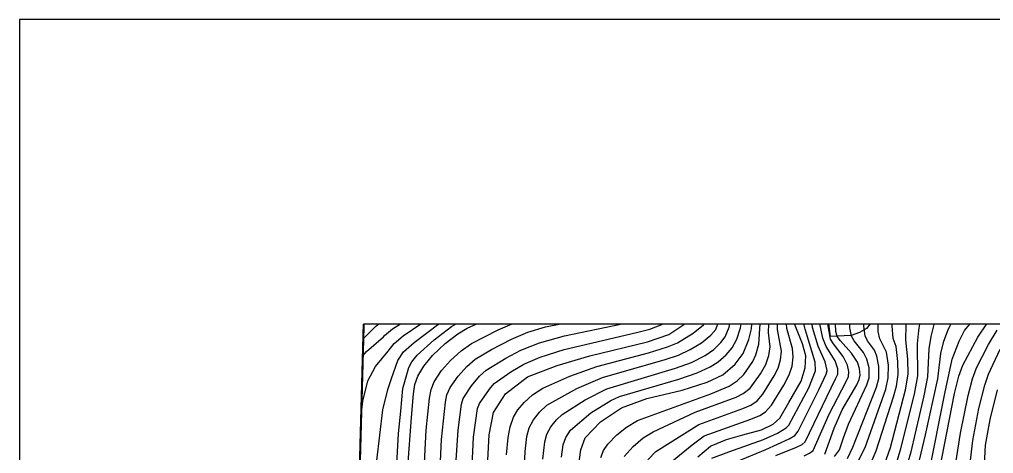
# Model space of a CAD drawing. Header units: millimetres. Extents: x 14950 to 15746, y 1103 to 1809.
# Drawn here: x 14949.9 to 15181.8, y 1515.7 to 1619.1 of the extents above; entities that cross this region are included whole.
import ezdxf
from ezdxf.xclip import XClip

# ---------------------------------------------------------------- set-up
doc = ezdxf.new("R2010")
doc.units = ezdxf.units.MM
doc.header["$LTSCALE"] = 10
doc.header["$MEASUREMENT"] = 0
doc.header["$XCLIPFRAME"] = 2
doc.linetypes.add('A-CENTR01', pattern=[2, 1.25, -0.25, 0.25, -0.25])
doc.layers.add('TN-MACL', color=6, linetype='A-CENTR01')
doc.layers.add('TZ-BASE', color=253, linetype='Continuous')
doc.layers.add('TX-PAPR', color=2, linetype='Continuous', plot=False)

# ---------------------------------------------------------------- blocks, each defined once
blk = doc.blocks.new('JD-DGDG5SGS')
at = {"layer": 'TZ-BASE'}
for p, q in [((85.92, 73.67, -63.9), (89.38, 83.82, -63.9)), ((8.87, 73.8, -74.9), (24.12, 83.28, -74.9)), ((89.09, 74.2, -62.9), (91.09, 82.77, -62.9)), ((91.76, 74.08, -61.9), (93.04, 82.43, -61.9)), ((96.13, 70.16, -59.9), (96.85, 81.52, -59.9)), ((113.2, 71.98, -49.61), (111.91, 83.27, -49.61)), ((26.67, 74, -70.9), (40.11, 79.81, -70.9)), ((98.44, 72.97, -58.9), (98.72, 80.98, -58.9)), ((100.6, 73.66, -57.9), (100.57, 79.6, -57.9)), ((127.88, 74.51, -46.9), (128.24, 79.11, -46.9)), ((11.46, 72.16, -73.9), (20.59, 78.33, -73.9)), ((45.37, 74.3, -68.9), (65.09, 78.11, -68.9)), ((94.38, 73.81, -60.9), (94.66, 77.01, -60.9)), ((102.79, 73.93, -56.9), (102.49, 78.51, -56.9)), ((108.95, 74.17, -53.9), (108.52, 76.71, -53.9)), ((112.63, 74.52, -51.9), (112.41, 77.87, -51.9)), ((114.46, 73.2, -50.9), (114.32, 76.85, -50.9)), ((117.83, 74.06, -49.9), (117.83, 78.47, -49.9)), ((121.16, 74.48, -48.9), (121.29, 78.79, -48.9)), ((124.6, 73.16, -47.9), (124.58, 76.61, -47.9)), ((131.23, 74.72, -45.9), (131.67, 78.63, -45.9)), ((137.94, 74.82, -43.9), (138.8, 76.74, -43.9)), ((1.96, 71.41, -75.9), (4.88, 74.34, -75.9)), ((4.88, 74.34, -75.9), (6.46, 75.74, -75.9)), ((14.03, 70.6, -72.9), (21.02, 75.82, -72.9)), ((18.84, 71.16, -71.9), (22.99, 74.38, -71.9)), ((22.99, 74.38, -71.9), (26.49, 76.44, -71.9)), ((34.11, 73.56, -69.9), (39.41, 75.85, -69.9)), ((41.15, 72.99, -68.9), (45.37, 74.3, -68.9)), ((49.86, 72.14, -67.9), (65.94, 75.48, -67.9)), ((70.17, 73.73, -66.9), (73.08, 74.86, -66.9)), ((73.08, 74.86, -66.9), (76.2, 76.54, -66.9)), ((74.7, 72.45, -65.9), (79.01, 75.32, -65.9)), ((80.53, 72.76, -64.9), (82.99, 74.75, -64.9)), ((82.99, 74.75, -64.9), (83.96, 75.77, -64.9)), ((106.53, 70.21, -55.9), (104.63, 75.13, -55.9)), ((107.15, 73.73, -54.9), (106.65, 75.88, -54.9)), ((111.41, 71.61, -52.9), (110.64, 75.26, -52.9)), ((113.25, 71.39, -51.9), (112.63, 74.52, -51.9)), ((121.47, 72.18, -48.9), (121.16, 74.48, -48.9)), ((123.19, 75.65, -49.61), (121.75, 73.93, -49.61)), ((128.1, 71.54, -46.9), (127.88, 74.51, -46.9)), ((131.14, 71.18, -45.9), (131.23, 74.72, -45.9)), ((134.21, 73.39, -44.9), (134.7, 75.94, -44.9)), ((137.15, 71.97, -43.9), (137.94, 74.82, -43.9)), ((141.31, 73.78, -42.9), (142.25, 75.49, -42.9)), ((145.14, 73.4, -41.9), (147.31, 75.95, -41.9)), ((148.33, 71.8, -40.9), (150.64, 75.33, -40.9)), ((2.74, 68.41, -74.9), (6.73, 71.92, -74.9)), ((6.73, 71.92, -74.9), (7.03, 72.24, -74.9)), ((7.03, 72.24, -74.9), (8.87, 73.8, -74.9)), ((9.34, 70.34, -73.9), (11.46, 72.16, -73.9)), ((21.47, 70.3, -70.9), (24.43, 72.59, -70.9)), ((24.43, 72.59, -70.9), (26.67, 74, -70.9)), ((27.7, 70.34, -69.9), (34.11, 73.56, -69.9)), ((37.24, 71.34, -68.9), (41.15, 72.99, -68.9)), ((43.9, 70.49, -67.9), (49.86, 72.14, -67.9)), ((49.75, 68.86, -66.9), (67.02, 72.91, -66.9)), ((67.02, 72.91, -66.9), (70.17, 73.73, -66.9)), ((69.67, 70.71, -65.9), (74.7, 72.45, -65.9)), ((76.8, 70.51, -64.9), (80.53, 72.76, -64.9)), ((82.47, 70.45, -63.9), (84.72, 72.31, -63.9)), ((84.72, 72.31, -63.9), (85.92, 73.67, -63.9)), ((87.1, 70.54, -62.9), (88.14, 71.94, -62.9)), ((88.14, 71.94, -62.9), (89.09, 74.2, -62.9)), ((90.87, 71.37, -61.9), (91.76, 74.08, -61.9)), ((93.73, 71.31, -60.9), (94.38, 73.81, -60.9)), ((98.81, 69.49, -58.9), (98.44, 72.97, -58.9)), ((101.55, 68.47, -57.9), (100.6, 73.66, -57.9)), ((104.2, 69.12, -56.9), (102.79, 73.93, -56.9)), ((109.56, 65.91, -54.9), (107.15, 73.73, -54.9)), ((110.25, 69.68, -53.9), (108.95, 74.17, -53.9)), ((118.16, 72.2, -49.61), (113.2, 71.98, -49.61)), ((114.84, 71.98, -50.9), (114.46, 73.2, -50.9)), ((115.58, 70.93, -50.9), (114.84, 71.98, -50.9)), ((118.2, 72.1, -49.9), (117.83, 74.06, -49.9)), ((120.1, 72.95, -49.61), (118.16, 72.2, -49.61)), ((118.88, 70.94, -49.9), (118.2, 72.1, -49.9)), ((121.75, 73.93, -49.61), (120.1, 72.95, -49.61)), ((122.06, 70.99, -48.9), (121.47, 72.18, -48.9)), ((125, 71.41, -47.9), (124.6, 73.16, -47.9)), ((133.97, 70.26, -44.9), (134.21, 73.39, -44.9)), ((136.71, 69.09, -43.9), (137.15, 71.97, -43.9)), ((140.2, 70.87, -42.9), (141.31, 73.78, -42.9)), ((143.87, 70.9, -41.9), (145.14, 73.4, -41.9)), ((150.81, 70.09, -39.9), (152.87, 73.48, -39.9)), ((7.85, 68.51, -73.9), (9.34, 70.34, -73.9)), ((11.54, 68.3, -72.9), (14.03, 70.6, -72.9)), ((14.8, 67.53, -71.9), (18.84, 71.16, -71.9)), ((18.41, 67.48, -70.9), (21.47, 70.3, -70.9)), ((25.29, 68.61, -69.9), (27.7, 70.34, -69.9)), ((32.47, 68.91, -68.9), (37.24, 71.34, -68.9)), ((39.5, 68.73, -67.9), (43.9, 70.49, -67.9)), ((55.91, 67.37, -65.9), (69.67, 70.71, -65.9)), ((74.43, 69.5, -64.9), (76.8, 70.51, -64.9)), ((79.83, 68.9, -63.9), (82.47, 70.45, -63.9)), ((85.41, 68.93, -62.9), (87.1, 70.54, -62.9)), ((89.76, 69.27, -61.9), (90.87, 71.37, -61.9)), ((92.4, 67.91, -60.9), (93.73, 71.31, -60.9)), ((95.47, 67.59, -59.9), (96.13, 70.16, -59.9)), ((107.3, 67.4, -55.9), (106.53, 70.21, -55.9)), ((111.95, 65.96, -53.9), (110.25, 69.68, -53.9)), ((112.21, 69.64, -52.9), (111.41, 71.61, -52.9)), ((114.31, 66.21, -52.9), (112.21, 69.64, -52.9)), ((113.91, 70.26, -51.9), (113.25, 71.39, -51.9)), ((116.24, 67.22, -51.9), (113.91, 70.26, -51.9)), ((118.25, 68.04, -50.9), (115.58, 70.93, -50.9)), ((121.11, 68.19, -49.9), (118.88, 70.94, -49.9)), ((123.71, 68.75, -48.9), (122.06, 70.99, -48.9)), ((126.55, 68.22, -47.9), (125, 71.41, -47.9)), ((128.82, 69.59, -46.9), (128.1, 71.54, -46.9)), ((129.28, 66.02, -46.9), (128.82, 69.59, -46.9)), ((131.61, 66.58, -45.9), (131.14, 71.18, -45.9)), ((134.03, 62.63, -44.9), (133.97, 70.26, -44.9)), ((139.45, 67.92, -42.9), (140.2, 70.87, -42.9)), ((142.16, 66.63, -41.9), (143.87, 70.9, -41.9)), ((144.7, 65.15, -40.9), (148.33, 71.8, -40.9)), ((148.02, 64.54, -39.9), (150.81, 70.09, -39.9)), ((1.85, 67.38, -74.9), (2.74, 68.41, -74.9)), ((4.87, 64.86, -73.9), (7.85, 68.51, -73.9)), ((10.2, 66.26, -72.9), (11.54, 68.3, -72.9)), ((13.55, 65.96, -71.9), (14.8, 67.53, -71.9)), ((16.38, 64.95, -70.9), (18.41, 67.48, -70.9)), ((22.71, 66.28, -69.9), (25.29, 68.61, -69.9)), ((28.62, 66.58, -68.9), (32.47, 68.91, -68.9)), ((35.86, 66.84, -67.9), (39.5, 68.73, -67.9)), ((44.11, 67.08, -66.9), (49.75, 68.86, -66.9)), ((48.13, 65.1, -65.9), (55.91, 67.37, -65.9)), ((57.59, 64.84, -64.9), (69.87, 68.11, -64.9)), ((69.87, 68.11, -64.9), (74.43, 69.5, -64.9)), ((73.85, 66.5, -63.9), (77.03, 67.56, -63.9)), ((77.03, 67.56, -63.9), (79.83, 68.9, -63.9)), ((80.1, 65.82, -62.9), (83.36, 67.48, -62.9)), ((83.36, 67.48, -62.9), (85.41, 68.93, -62.9)), ((86.46, 65.93, -61.9), (88.35, 67.59, -61.9)), ((88.35, 67.59, -61.9), (89.76, 69.27, -61.9)), ((90.51, 65.38, -60.9), (92.4, 67.91, -60.9)), ((94.72, 66.01, -59.9), (95.47, 67.59, -59.9)), ((97.81, 65.3, -58.9), (98.5, 67.44, -58.9)), ((98.5, 67.44, -58.9), (98.81, 69.49, -58.9)), ((101.33, 66.44, -57.9), (101.55, 68.47, -57.9)), ((104.35, 67.11, -56.9), (104.2, 69.12, -56.9)), ((107.2, 64.56, -55.9), (107.3, 67.4, -55.9)), ((119.61, 65.87, -50.9), (118.25, 68.04, -50.9)), ((121.89, 66.6, -49.9), (121.11, 68.19, -49.9)), ((124.24, 67.28, -48.9), (123.71, 68.75, -48.9)), ((124.7, 64.82, -48.9), (124.24, 67.28, -48.9)), ((127.01, 65.15, -47.9), (126.55, 68.22, -47.9)), ((136.41, 62.41, -43.9), (136.71, 69.09, -43.9)), ((138.74, 61.94, -42.9), (139.45, 67.92, -42.9)), ((150.85, 63.06, -38.9), (153.61, 69.01, -38.9)), ((8.67, 61.95, -72.9), (10.2, 66.26, -72.9)), ((12.79, 64.61, -71.9), (13.55, 65.96, -71.9)), ((14.95, 62.55, -70.9), (16.38, 64.95, -70.9)), ((20.58, 63.86, -69.9), (22.71, 66.28, -69.9)), ((26.61, 64.84, -68.9), (28.62, 66.58, -68.9)), ((31.23, 63.98, -67.9), (35.86, 66.84, -67.9)), ((37.08, 63.58, -66.9), (40.15, 65.37, -66.9)), ((40.15, 65.37, -66.9), (44.11, 67.08, -66.9)), ((41.05, 62.39, -65.9), (48.13, 65.1, -65.9)), ((58.94, 62.26, -63.9), (73.85, 66.5, -63.9)), ((76.29, 64.42, -62.9), (80.1, 65.82, -62.9)), ((84.56, 64.74, -61.9), (86.46, 65.93, -61.9)), ((87.56, 62.83, -60.9), (90.51, 65.38, -60.9)), ((92.59, 62.93, -59.9), (94.72, 66.01, -59.9)), ((96.51, 63.13, -58.9), (97.81, 65.3, -58.9)), ((100.76, 64.46, -57.9), (101.33, 66.44, -57.9)), ((103.37, 62.83, -56.9), (104.07, 64.96, -56.9)), ((104.07, 64.96, -56.9), (104.35, 67.11, -56.9)), ((109.68, 63.79, -54.9), (109.56, 65.91, -54.9)), ((112.39, 63.86, -53.9), (111.95, 65.96, -53.9)), ((114.93, 64.27, -52.9), (114.31, 66.21, -52.9)), ((117.24, 65.18, -51.9), (116.24, 67.22, -51.9)), ((117.57, 63.66, -51.9), (117.24, 65.18, -51.9)), ((120.08, 64.35, -50.9), (119.61, 65.87, -50.9)), ((122.4, 64.5, -49.9), (121.89, 66.6, -49.9)), ((126.98, 62.11, -47.9), (127.01, 65.15, -47.9)), ((129.34, 62.91, -46.9), (129.28, 66.02, -46.9)), ((131.7, 63.04, -45.9), (131.61, 66.58, -45.9)), ((140.41, 58.44, -41.9), (142.16, 66.63, -41.9)), ((143.76, 62.55, -40.9), (144.7, 65.15, -40.9)), ((3.03, 61.45, -73.9), (4.87, 64.86, -73.9)), ((11.37, 59.61, -71.9), (12.79, 64.61, -71.9)), ((18.84, 61.22, -69.9), (20.58, 63.86, -69.9)), ((24.52, 62.53, -68.9), (26.61, 64.84, -68.9)), ((29.63, 62.56, -67.9), (31.23, 63.98, -67.9)), ((33.14, 60.83, -66.9), (37.08, 63.58, -66.9)), ((51.16, 62.56, -64.9), (57.59, 64.84, -64.9)), ((59.97, 59.55, -62.9), (76.29, 64.42, -62.9)), ((77.06, 61.83, -61.9), (81.47, 63.33, -61.9)), ((81.47, 63.33, -61.9), (84.56, 64.74, -61.9)), ((83.88, 61.14, -60.9), (87.56, 62.83, -60.9)), ((91, 61.41, -59.9), (92.59, 62.93, -59.9)), ((94.06, 59.69, -58.9), (96.51, 63.13, -58.9)), ((99.8, 62.59, -57.9), (100.76, 64.46, -57.9)), ((102.1, 60.4, -56.9), (103.37, 62.83, -56.9)), ((106.21, 61.34, -55.9), (107.2, 64.56, -55.9)), ((108.03, 59.77, -54.9), (109.68, 63.79, -54.9)), ((110.46, 59.32, -53.9), (112.15, 63.02, -53.9)), ((112.15, 63.02, -53.9), (112.39, 63.86, -53.9)), ((114.44, 61.9, -52.9), (114.93, 63.04, -52.9)), ((114.93, 63.04, -52.9), (114.93, 64.27, -52.9)), ((117.48, 62.44, -51.9), (117.57, 63.66, -51.9)), ((120.06, 61.76, -50.9), (120.26, 62.76, -50.9)), ((120.26, 62.76, -50.9), (120.08, 64.35, -50.9)), ((122.42, 62.12, -49.9), (122.4, 64.5, -49.9)), ((124.69, 62, -48.9), (124.7, 64.82, -48.9)), ((128.93, 60.14, -46.9), (129.34, 62.91, -46.9)), ((131.08, 59.3, -45.9), (131.7, 63.04, -45.9)), ((133.2, 58.28, -44.9), (134.03, 62.63, -44.9)), ((147.02, 61.91, -39.9), (148.02, 64.54, -39.9)), ((149.95, 60.43, -38.9), (150.85, 63.06, -38.9)), ((1.82, 56.61, -73.9), (3.03, 61.45, -73.9)), ((7.77, 59.4, -72.9), (8.67, 61.95, -72.9)), ((13.9, 58.3, -70.9), (14.23, 60.54, -70.9)), ((14.23, 60.54, -70.9), (14.95, 62.55, -70.9)), ((18.08, 59.37, -69.9), (18.84, 61.22, -69.9)), ((22.64, 59.86, -68.9), (24.52, 62.53, -68.9)), ((27.73, 60.28, -67.9), (29.63, 62.56, -67.9)), ((32, 59.47, -66.9), (33.14, 60.83, -66.9)), ((35.84, 58.34, -65.9), (41.05, 62.39, -65.9)), ((44.72, 59.66, -64.9), (51.16, 62.56, -64.9)), ((52.83, 59.64, -63.9), (58.94, 62.26, -63.9)), ((63, 57.74, -61.9), (77.06, 61.83, -61.9)), ((77.9, 59.22, -60.9), (83.88, 61.14, -60.9)), ((89.1, 60.17, -59.9), (91, 61.41, -59.9)), ((97.11, 58.25, -57.9), (99.8, 62.59, -57.9)), ((99.17, 55.61, -56.9), (102.1, 60.4, -56.9)), ((103.32, 56.31, -55.9), (106.21, 61.34, -55.9)), ((107.17, 46.87, -52.9), (114.44, 61.9, -52.9)), ((112.9, 53.51, -51.9), (116.95, 61.24, -51.9)), ((115.98, 54.51, -50.9), (119.46, 60.52, -50.9)), ((116.95, 61.24, -51.9), (117.48, 62.44, -51.9)), ((117.52, 51.1, -49.9), (121.9, 60.45, -49.9)), ((119.46, 60.52, -50.9), (120.06, 61.76, -50.9)), ((121.9, 60.45, -49.9), (122.42, 62.12, -49.9)), ((124.13, 59.92, -48.9), (124.69, 62, -48.9)), ((126.39, 59.46, -47.9), (126.98, 62.11, -47.9)), ((135.5, 57.86, -43.9), (136.41, 62.41, -43.9)), ((135.87, 48.57, -42.9), (138.74, 61.94, -42.9)), ((142.78, 58.45, -40.9), (143.76, 62.55, -40.9)), ((145.99, 57.95, -39.9), (147.02, 61.91, -39.9)), ((148.57, 54.87, -38.9), (149.95, 60.43, -38.9)), ((6.57, 54.56, -72.9), (7.77, 59.4, -72.9)), ((10.9, 54.19, -71.9), (11.37, 59.61, -71.9)), ((13.4, 52.68, -70.9), (13.9, 58.3, -70.9)), ((17.72, 57.28, -69.9), (18.08, 59.37, -69.9)), ((21.51, 56.32, -68.9), (21.83, 58.09, -68.9)), ((21.83, 58.09, -68.9), (22.64, 59.86, -68.9)), ((25.74, 57.24, -67.9), (27.73, 60.28, -67.9)), ((29.6, 56, -66.9), (32, 59.47, -66.9)), ((32.96, 53.89, -65.9), (35.84, 58.34, -65.9)), ((40.26, 56.31, -64.9), (42.25, 58.07, -64.9)), ((42.25, 58.07, -64.9), (44.72, 59.66, -64.9)), ((45.69, 55.65, -63.9), (52.83, 59.64, -63.9)), ((54.8, 56.94, -62.9), (59.97, 59.55, -62.9)), ((67.26, 51.99, -59.9), (84.68, 58.37, -59.9)), ((69.44, 57.24, -60.9), (77.9, 59.22, -60.9)), ((84.68, 58.37, -59.9), (89.1, 60.17, -59.9)), ((90.72, 57.51, -58.9), (92.45, 58.38, -58.9)), ((92.45, 58.38, -58.9), (94.06, 59.69, -58.9)), ((95.73, 56.7, -57.9), (97.11, 58.25, -57.9)), ((103.27, 50.86, -54.9), (108.03, 59.77, -54.9)), ((105.54, 49.43, -53.9), (110.46, 59.32, -53.9)), ((118.55, 45.6, -48.9), (124.13, 59.92, -48.9)), ((121.49, 45.55, -47.9), (126.39, 59.46, -47.9)), ((127.52, 45.57, -45.9), (131.08, 59.3, -45.9)), ((128.21, 57.6, -46.9), (128.93, 60.14, -46.9)), ((129.92, 44.97, -44.9), (133.2, 58.28, -44.9)), ((136.61, 39.31, -41.9), (140.41, 58.44, -41.9)), ((139.21, 40.06, -40.9), (142.78, 58.45, -40.9)), ((151.23, 52.22, -37.9), (152.99, 59.29, -37.9)), ((1.45, 53.09, -73.9), (1.82, 56.61, -73.9)), ((16.96, 49.65, -69.9), (17.72, 57.28, -69.9)), ((20.59, 47.47, -68.9), (21.51, 56.32, -68.9)), ((24.52, 49.7, -67.9), (25.38, 55.91, -67.9)), ((25.38, 55.91, -67.9), (25.74, 57.24, -67.9)), ((29.16, 54.86, -66.9), (29.6, 56, -66.9)), ((38.77, 54.51, -64.9), (40.26, 56.31, -64.9)), ((49.33, 53.42, -62.9), (54.8, 56.94, -62.9)), ((56.14, 53.85, -61.9), (60.89, 56.74, -61.9)), ((60.89, 56.74, -61.9), (63, 57.74, -61.9)), ((63.47, 54.97, -60.9), (69.44, 57.24, -60.9)), ((80.96, 53.96, -58.9), (90.72, 57.51, -58.9)), ((94.21, 55.65, -57.9), (95.73, 56.7, -57.9)), ((101.11, 52.53, -55.9), (103.32, 56.31, -55.9)), ((124.09, 44.74, -46.9), (128.21, 57.6, -46.9)), ((132.4, 44.51, -43.9), (135.5, 57.86, -43.9)), ((144.16, 48.99, -39.9), (145.99, 57.95, -39.9)), ((5.19, 42.47, -72.9), (6.57, 54.56, -72.9)), ((10.35, 48.89, -71.9), (10.9, 54.19, -71.9)), ((28.16, 48.03, -66.9), (29.16, 54.86, -66.9)), ((31.94, 48.56, -65.9), (32.96, 53.89, -65.9)), ((37.75, 52.78, -64.9), (38.77, 54.51, -64.9)), ((42.46, 52.13, -63.9), (43.89, 53.99, -63.9)), ((43.89, 53.99, -63.9), (45.69, 55.65, -63.9)), ((47.93, 52.17, -62.9), (49.33, 53.42, -62.9)), ((51.31, 49.72, -61.9), (56.14, 53.85, -61.9)), ((58.41, 51.65, -60.9), (63.47, 54.97, -60.9)), ((70.97, 49.29, -58.9), (80.96, 53.96, -58.9)), ((81.89, 51.06, -57.9), (92.36, 54.85, -57.9)), ((92.36, 54.85, -57.9), (94.21, 55.65, -57.9)), ((96.39, 53.17, -56.9), (97.77, 54.07, -56.9)), ((97.77, 54.07, -56.9), (99.17, 55.61, -56.9)), ((109.07, 44.86, -51.9), (112.9, 53.51, -51.9)), ((114.09, 50.14, -50.9), (115.98, 54.51, -50.9)), ((147.07, 47.2, -38.9), (148.57, 54.87, -38.9)), ((12.6, 40.96, -70.9), (13.4, 52.68, -70.9)), ((36.92, 50.48, -64.9), (37.75, 52.78, -64.9)), ((41.49, 50.22, -63.9), (42.46, 52.13, -63.9)), ((46.63, 50.51, -62.9), (47.93, 52.17, -62.9)), ((54.79, 47.84, -60.9), (58.41, 51.65, -60.9)), ((64.64, 50.41, -59.9), (67.26, 51.99, -59.9)), ((71.62, 44.62, -57.9), (81.89, 51.06, -57.9)), ((83.15, 48.36, -56.9), (94.27, 52.28, -56.9)), ((94.27, 52.28, -56.9), (96.39, 53.17, -56.9)), ((96.75, 49.77, -55.9), (99.55, 51.08, -55.9)), ((99.55, 51.08, -55.9), (101.11, 52.53, -55.9)), ((116.29, 47.88, -49.9), (117.52, 51.1, -49.9)), ((150.14, 46.13, -37.9), (151.23, 52.22, -37.9)), ((9.74, 38.43, -71.9), (10.35, 48.89, -71.9)), ((16.19, 35.94, -69.9), (16.96, 49.65, -69.9)), ((24.08, 42.58, -67.9), (24.52, 49.7, -67.9)), ((36.43, 47.93, -64.9), (36.92, 50.48, -64.9)), ((40.93, 48.18, -63.9), (41.49, 50.22, -63.9)), ((45.19, 46.92, -62.9), (45.69, 48.73, -62.9)), ((45.69, 48.73, -62.9), (46.63, 50.51, -62.9)), ((50.21, 47.94, -61.9), (51.31, 49.72, -61.9)), ((62.31, 48.56, -59.9), (64.64, 50.41, -59.9)), ((68.63, 47.87, -58.9), (70.97, 49.29, -58.9)), ((92.35, 48.59, -55.9), (96.75, 49.77, -55.9)), ((97.24, 47.43, -54.9), (100.58, 48.96, -54.9)), ((100.58, 48.96, -54.9), (102.63, 50.24, -54.9)), ((102.63, 50.24, -54.9), (103.27, 50.86, -54.9)), ((104.74, 48.4, -53.9), (105.54, 49.43, -53.9)), ((111.9, 43.99, -50.9), (114.09, 50.14, -50.9)), ((142.89, 40.88, -39.9), (144.16, 48.99, -39.9)), ((20.09, 36.18, -68.9), (20.59, 47.47, -68.9)), ((27.85, 41.21, -66.9), (28.16, 48.03, -66.9)), ((31.62, 42.56, -65.9), (31.94, 48.56, -65.9)), ((36.05, 43.78, -64.9), (36.43, 47.93, -64.9)), ((40.48, 44.6, -63.9), (40.93, 48.18, -63.9)), ((44.69, 42.81, -62.9), (45.19, 46.92, -62.9)), ((49.54, 46.16, -61.9), (50.21, 47.94, -61.9)), ((53.79, 44.98, -60.9), (54.79, 47.84, -60.9)), ((60.17, 46.38, -59.9), (62.31, 48.56, -59.9)), ((66.19, 45.8, -58.9), (68.63, 47.87, -58.9)), ((80.31, 46.22, -56.9), (83.15, 48.36, -56.9)), ((84.77, 45.97, -55.9), (88.48, 47.43, -55.9)), ((88.48, 47.43, -55.9), (92.35, 48.59, -55.9)), ((89, 44.52, -54.9), (97.24, 47.43, -54.9)), ((97.79, 45.06, -53.9), (103.37, 47.63, -53.9)), ((103.37, 47.63, -53.9), (104.74, 48.4, -53.9)), ((106.45, 46.27, -52.9), (107.17, 46.87, -52.9)), ((115.37, 44.97, -49.9), (116.29, 47.88, -49.9)), ((134.11, 41.22, -42.9), (135.87, 48.57, -42.9)), ((146.41, 41.13, -38.9), (147.07, 47.2, -38.9)), ((40.24, 39.72, -63.9), (40.48, 44.6, -63.9)), ((49.12, 43.27, -61.9), (49.54, 46.16, -61.9)), ((53.04, 39.82, -60.9), (53.79, 44.98, -60.9)), ((58.5, 43.16, -59.9), (59.12, 44.81, -59.9)), ((59.12, 44.81, -59.9), (60.17, 46.38, -59.9)), ((64.06, 43.42, -58.9), (66.19, 45.8, -58.9)), ((69.71, 42.66, -57.9), (71.62, 44.62, -57.9)), ((75.51, 42.28, -56.9), (80.31, 46.22, -56.9)), ((81.64, 43.36, -55.9), (84.63, 45.87, -55.9)), ((84.63, 45.87, -55.9), (84.77, 45.97, -55.9)), ((84.99, 43.06, -54.9), (89, 44.52, -54.9)), ((90.91, 42.26, -53.9), (97.79, 45.06, -53.9)), ((100.23, 43.65, -52.9), (105.12, 45.61, -52.9)), ((105.12, 45.61, -52.9), (106.45, 46.27, -52.9)), ((106.96, 43.59, -51.9), (108.22, 44.18, -51.9)), ((108.22, 44.18, -51.9), (109.07, 44.86, -51.9)), ((114.17, 43.42, -49.9), (115.37, 44.97, -49.9)), ((117.24, 42.98, -48.9), (118.55, 45.6, -48.9)), ((119.67, 41.95, -47.9), (121.49, 45.55, -47.9)), ((122.46, 40.86, -46.9), (124.09, 44.74, -46.9)), ((125.7, 40.38, -45.9), (127.52, 45.57, -45.9)), ((128.88, 41.62, -44.9), (129.92, 44.97, -44.9)), ((131.5, 41.32, -43.9), (132.4, 44.51, -43.9)), ((149.91, 41.47, -37.9), (150.14, 46.13, -37.9))]:
    blk.add_line(p, q, dxfattribs=at)

msp = doc.modelspace()

# ---------------------------------------------------------------- linework, layer by layer
at = {"layer": 'TN-MACL', "const_width": 0.5}
msp.add_lwpolyline([(15031.86, 1546.55), (15027.75, 1396.61)], dxfattribs=at)
at = {"layer": 'TX-PAPR'}
msp.add_lwpolyline([(14949.89, 1103.05), (15745.89, 1103.05), (15745.89, 1619.05), (14949.89, 1619.05)], close=True, dxfattribs=at)
at = {"layer": 'TX-PAPR', "flags": 128}
msp.add_lwpolyline([(15031.86, 1546.58), (15727.09, 1546.58), (15732.26, 1396.58), (15027.75, 1396.58)], close=True, dxfattribs=at)

# ---------------------------------------------------------------- block references
at = {"layer": 'TZ-BASE'}
ref = msp.add_blockref('JD-DGDG5SGS', (15029.81, 1471.58), dxfattribs=at)
XClip(ref).set_block_clipping_path([(2.0554214451, 74.9999997736), (697.2865998994, 74.9999245237), (702.4547041552, -75.0000750513), (-2.0554214453, -74.9999997815)])

doc.saveas('drawing.dxf')
